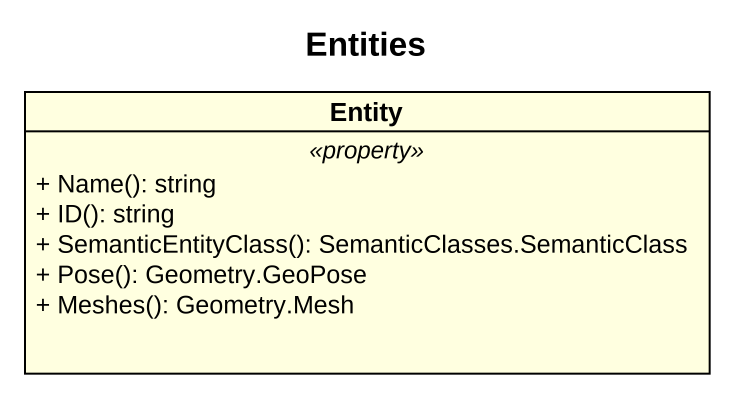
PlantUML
@startuml
title Entities
hide circle
hide empty members
skinparam classAttributeIconSize 0
class "Entity" as Entity_ #FFFFE0 {
  .. <<property>> ..
  + Name(): string
  + ID(): string
  + SemanticEntityClass(): SemanticClasses.SemanticClass
  + Pose(): Geometry.GeoPose
  + Meshes(): Geometry.Mesh
}
@enduml
